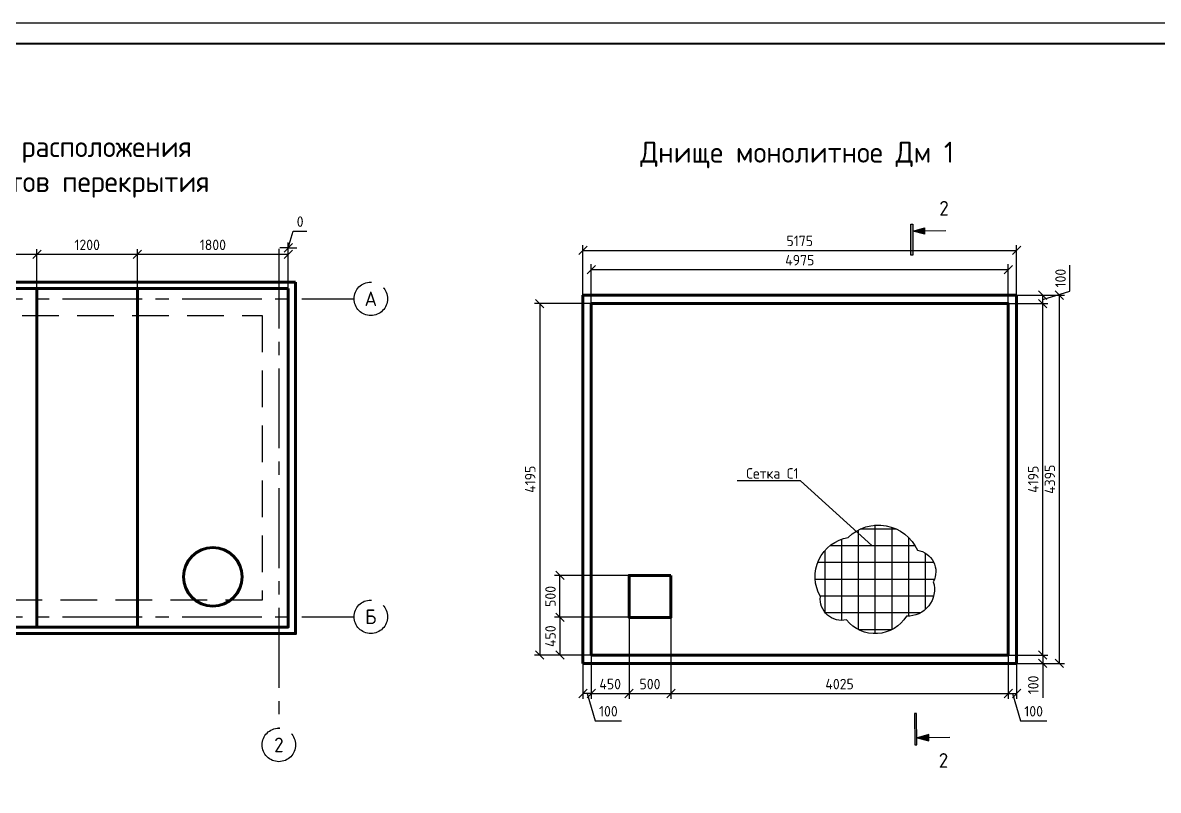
# Model space of a CAD drawing. Header units: metres. Extents: x -18 to 14983, y 1157 to 3877.
# Drawn here: x 11771 to 12042.1, y 3694 to 3877.2 of the extents above; entities that cross this region are included whole.
import ezdxf
from ezdxf import colors
from ezdxf.entities.mleader import LeaderData, LeaderLine
from ezdxf.math import Vec2, Vec3

# ---------------------------------------------------------------- set-up
doc = ezdxf.new("R2010")
doc.units = ezdxf.units.M
doc.linetypes.add('HIDDEN', pattern=[0.375, 0.25, -0.125])
doc.linetypes.add('осевая2', pattern=[28.575, 19.05, -3.175, 3.175, -3.175])
for name, color, linetype, lineweight in [('Осевая', 2, 'осевая2', 30), ('Основной', 1, 'Continuous', 60), ('Размеры на чертеже', 250, 'Continuous', 25), ('Тонкие', 5, 'Continuous', 30)]:
    doc.layers.add(name, color=color, linetype=linetype, lineweight=lineweight)
doc.layers.add('Штриховка', color=7, linetype='Continuous')
doc.styles.add('GOST', font='GOST_Common.ttf')
doc.styles.get("Standard").update_dxf_attribs({"font": 'GOST_Common.ttf'})
doc.dimstyles.new('М 1 к 50', dxfattribs={"dimtxt": 2.5, "dimasz": 2, "dimexe": 1.25, "dimexo": 0, "dimgap": 1, "dimtad": 1, "dimdec": 0, "dimlfac": 50, "dimzin": 0, "dimdsep": 46, "dimtxsty": 'GOST', "dimblk": 'OBLIQUE', "dimcen": 0, "dimclrd": 256, "dimclre": 256, "dimclrt": 256, "dimazin": 2, "dimtfac": 1, "dimtdec": 0, "dimtmove": 0, "dimatfit": 3, "dimldrblk": 'NONE', "dimfxl": 1.25, "dimtolj": 1, "dimtzin": 0, "dimlwd": -1, "dimlwe": -1, "dimarcsym": 2})

# ---------------------------------------------------------------- blocks, each defined once
blk = doc.blocks.new('_Oblique')
at = {"color": 0, "linetype": 'ByBlock', "lineweight": -2}
blk.add_line((-0.5, -0.5), (0.5, 0.5), dxfattribs=at)
blk = doc.blocks.new('*D442')
at = {"transparency": 16777216}
for p, q in [((11738.4, 3813.72), (11738.4, 3823.14)), ((11738.4, 3821.89), (11774.4, 3821.89)), ((11774.4, 3813.72), (11774.4, 3823.14))]:
    blk.add_line(p, q, dxfattribs=at)
at = {"layer": 'Defpoints', "color": 0, "lineweight": 35, "transparency": 16777216}
for p in [(11774.4, 3821.89), (11738.4, 3813.72), (11774.4, 3813.72)]:
    blk.add_point(p, dxfattribs=at)
at = {"transparency": 16777216, "xscale": 2, "yscale": 2, "zscale": 2, "rotation": 180}
blk.add_blockref('_Oblique', (11738.4, 3821.89), dxfattribs=at)
at = {"transparency": 16777216, "xscale": 2, "yscale": 2, "zscale": 2}
blk.add_blockref('_Oblique', (11774.4, 3821.89), dxfattribs=at)
at = {"transparency": 16777216, "insert": (11756.4, 3824.14), "char_height": 2.5, "attachment_point": 5, "style": 'GOST'}
blk.add_mtext('\\A1;1800', dxfattribs=at)
blk = doc.blocks.new('_None')
blk = doc.blocks.new('*D443')
at = {"transparency": 16777216}
for p, q in [((11774.4, 3813.72), (11774.4, 3823.14)), ((11774.4, 3821.89), (11798.4, 3821.89)), ((11798.4, 3813.72), (11798.4, 3823.14))]:
    blk.add_line(p, q, dxfattribs=at)
at = {"layer": 'Defpoints', "color": 0, "lineweight": 35, "transparency": 16777216}
for p in [(11798.4, 3821.89), (11774.4, 3813.72), (11798.4, 3813.72)]:
    blk.add_point(p, dxfattribs=at)
at = {"transparency": 16777216, "xscale": 2, "yscale": 2, "zscale": 2, "rotation": 180}
blk.add_blockref('_Oblique', (11774.4, 3821.89), dxfattribs=at)
at = {"transparency": 16777216, "xscale": 2, "yscale": 2, "zscale": 2}
blk.add_blockref('_Oblique', (11798.4, 3821.89), dxfattribs=at)
at = {"transparency": 16777216, "insert": (11786.4, 3824.14), "char_height": 2.5, "attachment_point": 5, "style": 'GOST'}
blk.add_mtext('\\A1;1200', dxfattribs=at)
blk = doc.blocks.new('*D444')
at = {"transparency": 16777216}
for p, q in [((11798.4, 3813.72), (11798.4, 3823.14)), ((11798.4, 3821.89), (11834.4, 3821.89)), ((11834.4, 3813.72), (11834.4, 3823.14))]:
    blk.add_line(p, q, dxfattribs=at)
at = {"layer": 'Defpoints', "color": 0, "lineweight": 35, "transparency": 16777216}
for p in [(11834.4, 3821.89), (11798.4, 3813.72), (11834.4, 3813.72)]:
    blk.add_point(p, dxfattribs=at)
at = {"transparency": 16777216, "xscale": 2, "yscale": 2, "zscale": 2, "rotation": 180}
blk.add_blockref('_Oblique', (11798.4, 3821.89), dxfattribs=at)
at = {"transparency": 16777216, "xscale": 2, "yscale": 2, "zscale": 2}
blk.add_blockref('_Oblique', (11834.4, 3821.89), dxfattribs=at)
at = {"transparency": 16777216, "insert": (11816.4, 3824.14), "char_height": 2.5, "attachment_point": 5, "style": 'GOST'}
blk.add_mtext('\\A1;1800', dxfattribs=at)
blk = doc.blocks.new('*D445')
at = {"transparency": 16777216}
for p, q in [((11834.4, 3823.44), (11835.6, 3827.44)), ((11835.6, 3827.44), (11838.85, 3827.44)), ((11834.4, 3813.72), (11834.4, 3824.69)), ((11834.4, 3815.27), (11834.4, 3824.69)), ((11834.4, 3823.44), (11832.4, 3823.44)), ((11834.4, 3823.44), (11836.4, 3823.44))]:
    blk.add_line(p, q, dxfattribs=at)
at = {"layer": 'Defpoints', "color": 0, "lineweight": 35, "transparency": 16777216}
for p in [(11834.4, 3823.44), (11834.4, 3815.27), (11834.4, 3813.72)]:
    blk.add_point(p, dxfattribs=at)
at = {"transparency": 16777216, "xscale": 2, "yscale": 2, "zscale": 2}
blk.add_blockref('_Oblique', (11834.4, 3823.44), dxfattribs=at)
at = {"transparency": 16777216, "xscale": 2, "yscale": 2, "zscale": 2, "rotation": 180}
blk.add_blockref('_Oblique', (11834.4, 3823.44), dxfattribs=at)
at = {"transparency": 16777216, "insert": (11837.23, 3829.69), "char_height": 2.5, "attachment_point": 5, "style": 'GOST'}
blk.add_mtext('\\A1;0', dxfattribs=at)
blk = doc.blocks.new('*D494')
at = {"transparency": 16777216}
for p, q in [((11906.73, 3810.14), (11893.15, 3810.14)), ((11894.4, 3810.14), (11894.4, 3726.24)), ((11906.73, 3726.24), (11893.15, 3726.24))]:
    blk.add_line(p, q, dxfattribs=at)
at = {"layer": 'Defpoints', "color": 0, "lineweight": 35, "transparency": 16777216}
for p in [(11906.73, 3810.14), (11894.4, 3726.24), (11906.73, 3726.24)]:
    blk.add_point(p, dxfattribs=at)
at = {"transparency": 16777216, "xscale": 2, "yscale": 2, "zscale": 2}
for p, rotation in [((11894.4, 3810.14), 90), ((11894.4, 3726.24), 270)]:
    blk.add_blockref('_Oblique', p, dxfattribs=dict(at, rotation=rotation))
at = {"transparency": 16777216, "insert": (11892.15, 3768.19), "char_height": 2.5, "attachment_point": 5, "rotation": 90, "style": 'GOST'}
blk.add_mtext('\\A1;4195', dxfattribs=at)
blk = doc.blocks.new('*D495')
at = {"transparency": 16777216}
for p, q in [((11906.73, 3810.14), (11906.73, 3819.51)), ((12006.23, 3810.14), (12006.23, 3819.51)), ((11906.73, 3818.26), (12006.23, 3818.26))]:
    blk.add_line(p, q, dxfattribs=at)
at = {"layer": 'Defpoints', "color": 0, "lineweight": 35, "transparency": 16777216}
for p in [(12006.23, 3818.26), (11906.73, 3810.14), (12006.23, 3810.14)]:
    blk.add_point(p, dxfattribs=at)
at = {"transparency": 16777216, "xscale": 2, "yscale": 2, "zscale": 2, "rotation": 180}
blk.add_blockref('_Oblique', (11906.73, 3818.26), dxfattribs=at)
at = {"transparency": 16777216, "xscale": 2, "yscale": 2, "zscale": 2}
blk.add_blockref('_Oblique', (12006.23, 3818.26), dxfattribs=at)
at = {"transparency": 16777216, "insert": (11956.48, 3820.51), "char_height": 2.5, "attachment_point": 5, "style": 'GOST'}
blk.add_mtext('\\A1;4975', dxfattribs=at)
blk = doc.blocks.new('*D496')
at = {"transparency": 16777216}
for p, q in [((11915.73, 3735.24), (11897.97, 3735.24)), ((11899.22, 3735.24), (11899.22, 3726.24)), ((11915.73, 3726.24), (11897.97, 3726.24))]:
    blk.add_line(p, q, dxfattribs=at)
at = {"layer": 'Defpoints', "color": 0, "lineweight": 35, "transparency": 16777216}
for p in [(11915.73, 3735.24), (11899.22, 3726.24), (11915.73, 3726.24)]:
    blk.add_point(p, dxfattribs=at)
at = {"transparency": 16777216, "xscale": 2, "yscale": 2, "zscale": 2}
for p, rotation in [((11899.22, 3735.24), 90), ((11899.22, 3726.24), 270)]:
    blk.add_blockref('_Oblique', p, dxfattribs=dict(at, rotation=rotation))
at = {"transparency": 16777216, "insert": (11896.97, 3730.74), "char_height": 2.5, "attachment_point": 5, "rotation": 90, "style": 'GOST'}
blk.add_mtext('\\A1;450', dxfattribs=at)
blk = doc.blocks.new('*D497')
at = {"transparency": 16777216}
for p, q in [((11915.73, 3745.24), (11897.97, 3745.24)), ((11899.22, 3735.24), (11899.22, 3745.24)), ((11915.73, 3735.24), (11897.97, 3735.24))]:
    blk.add_line(p, q, dxfattribs=at)
at = {"layer": 'Defpoints', "color": 0, "lineweight": 35, "transparency": 16777216}
for p in [(11899.22, 3745.24), (11915.73, 3745.24), (11915.73, 3735.24)]:
    blk.add_point(p, dxfattribs=at)
at = {"transparency": 16777216, "xscale": 2, "yscale": 2, "zscale": 2}
for p, rotation in [((11899.22, 3745.24), 90), ((11899.22, 3735.24), 270)]:
    blk.add_blockref('_Oblique', p, dxfattribs=dict(at, rotation=rotation))
at = {"transparency": 16777216, "insert": (11896.97, 3740.24), "char_height": 2.5, "attachment_point": 5, "rotation": 90, "style": 'GOST'}
blk.add_mtext('\\A1;500', dxfattribs=at)
blk = doc.blocks.new('*D498')
at = {"transparency": 16777216}
for p, q in [((11915.73, 3735.24), (11915.73, 3715.81)), ((11906.73, 3726.24), (11906.73, 3715.81)), ((11906.73, 3717.06), (11915.73, 3717.06))]:
    blk.add_line(p, q, dxfattribs=at)
at = {"layer": 'Defpoints', "color": 0, "lineweight": 35, "transparency": 16777216}
for p in [(11915.73, 3735.24), (11906.73, 3726.24), (11915.73, 3717.06)]:
    blk.add_point(p, dxfattribs=at)
at = {"transparency": 16777216, "xscale": 2, "yscale": 2, "zscale": 2, "rotation": 180}
blk.add_blockref('_Oblique', (11906.73, 3717.06), dxfattribs=at)
at = {"transparency": 16777216, "xscale": 2, "yscale": 2, "zscale": 2}
blk.add_blockref('_Oblique', (11915.73, 3717.06), dxfattribs=at)
at = {"transparency": 16777216, "insert": (11911.23, 3719.31), "char_height": 2.5, "attachment_point": 5, "style": 'GOST'}
blk.add_mtext('\\A1;450', dxfattribs=at)
blk = doc.blocks.new('*D499')
at = {"transparency": 16777216}
for p, q in [((11915.73, 3735.24), (11915.73, 3715.81)), ((11925.73, 3735.24), (11925.73, 3715.81)), ((11915.73, 3717.06), (11925.73, 3717.06))]:
    blk.add_line(p, q, dxfattribs=at)
at = {"layer": 'Defpoints', "color": 0, "lineweight": 35, "transparency": 16777216}
for p in [(11915.73, 3735.24), (11925.73, 3735.24), (11925.73, 3717.06)]:
    blk.add_point(p, dxfattribs=at)
at = {"transparency": 16777216, "xscale": 2, "yscale": 2, "zscale": 2, "rotation": 180}
blk.add_blockref('_Oblique', (11915.73, 3717.06), dxfattribs=at)
at = {"transparency": 16777216, "xscale": 2, "yscale": 2, "zscale": 2}
blk.add_blockref('_Oblique', (11925.73, 3717.06), dxfattribs=at)
at = {"transparency": 16777216, "insert": (11920.73, 3719.31), "char_height": 2.5, "attachment_point": 5, "style": 'GOST'}
blk.add_mtext('\\A1;500', dxfattribs=at)
blk = doc.blocks.new('*D500')
at = {"transparency": 16777216}
for p, q in [((12006.23, 3726.24), (12015.72, 3726.24)), ((12008.23, 3724.24), (12015.72, 3724.24)), ((12014.47, 3726.24), (12014.47, 3724.24)), ((12014.47, 3724.24), (12014.47, 3715.99))]:
    blk.add_line(p, q, dxfattribs=at)
at = {"layer": 'Defpoints', "color": 0, "lineweight": 35, "transparency": 16777216}
for p in [(12006.23, 3726.24), (12008.23, 3724.24), (12014.47, 3726.24)]:
    blk.add_point(p, dxfattribs=at)
at = {"transparency": 16777216, "xscale": 2, "yscale": 2, "zscale": 2}
for p, rotation in [((12014.47, 3726.24), 90), ((12014.47, 3724.24), 270)]:
    blk.add_blockref('_Oblique', p, dxfattribs=dict(at, rotation=rotation))
at = {"transparency": 16777216, "insert": (12012.22, 3719.11), "char_height": 2.5, "attachment_point": 5, "rotation": 90, "style": 'GOST'}
blk.add_mtext('\\A1;100', dxfattribs=at)
blk = doc.blocks.new('*D501')
at = {"transparency": 16777216}
for p, q in [((12006.23, 3810.14), (12015.72, 3810.14)), ((12014.47, 3726.24), (12014.47, 3810.14)), ((12006.23, 3726.24), (12015.72, 3726.24))]:
    blk.add_line(p, q, dxfattribs=at)
at = {"layer": 'Defpoints', "color": 0, "lineweight": 35, "transparency": 16777216}
for p in [(12006.23, 3810.14), (12014.47, 3810.14), (12006.23, 3726.24)]:
    blk.add_point(p, dxfattribs=at)
at = {"transparency": 16777216, "xscale": 2, "yscale": 2, "zscale": 2}
for p, rotation in [((12014.47, 3810.14), 90), ((12014.47, 3726.24), 270)]:
    blk.add_blockref('_Oblique', p, dxfattribs=dict(at, rotation=rotation))
at = {"transparency": 16777216, "insert": (12012.22, 3768.19), "char_height": 2.5, "attachment_point": 5, "rotation": 90, "style": 'GOST'}
blk.add_mtext('\\A1;4195', dxfattribs=at)
blk = doc.blocks.new('*D502')
at = {"transparency": 16777216}
for p, q in [((12020.97, 3813.09), (12020.97, 3819.34)), ((12006.23, 3812.14), (12015.72, 3812.14)), ((12014.47, 3811.14), (12020.97, 3813.09)), ((12014.47, 3810.14), (12014.47, 3812.14)), ((12006.23, 3810.14), (12015.72, 3810.14))]:
    blk.add_line(p, q, dxfattribs=at)
at = {"layer": 'Defpoints', "color": 0, "lineweight": 35, "transparency": 16777216}
for p in [(12006.23, 3812.14), (12014.47, 3812.14), (12006.23, 3810.14)]:
    blk.add_point(p, dxfattribs=at)
at = {"transparency": 16777216, "xscale": 2, "yscale": 2, "zscale": 2}
for p, rotation in [((12014.47, 3812.14), 90), ((12014.47, 3810.14), 270)]:
    blk.add_blockref('_Oblique', p, dxfattribs=dict(at, rotation=rotation))
at = {"transparency": 16777216, "insert": (12018.72, 3816.21), "char_height": 2.5, "attachment_point": 5, "rotation": 90, "style": 'GOST'}
blk.add_mtext('\\A1;100', dxfattribs=at)
blk = doc.blocks.new('*D503')
at = {"transparency": 16777216}
for p, q in [((11904.73, 3724.24), (11904.73, 3715.81)), ((11906.73, 3726.24), (11906.73, 3715.81)), ((11906.73, 3717.06), (11904.73, 3717.06)), ((11905.73, 3717.06), (11907.68, 3710.56)), ((11907.68, 3710.56), (11913.93, 3710.56))]:
    blk.add_line(p, q, dxfattribs=at)
at = {"layer": 'Defpoints', "color": 0, "lineweight": 35, "transparency": 16777216}
for p in [(11904.73, 3724.24), (11906.73, 3726.24), (11904.73, 3717.06)]:
    blk.add_point(p, dxfattribs=at)
at = {"transparency": 16777216, "xscale": 2, "yscale": 2, "zscale": 2, "rotation": 180}
blk.add_blockref('_Oblique', (11904.73, 3717.06), dxfattribs=at)
at = {"transparency": 16777216, "xscale": 2, "yscale": 2, "zscale": 2}
blk.add_blockref('_Oblique', (11906.73, 3717.06), dxfattribs=at)
at = {"transparency": 16777216, "insert": (11910.8, 3712.81), "char_height": 2.5, "attachment_point": 5, "style": 'GOST'}
blk.add_mtext('\\A1;100', dxfattribs=at)
blk = doc.blocks.new('*D504')
at = {"transparency": 16777216}
for p, q in [((11925.73, 3735.24), (11925.73, 3715.81)), ((12006.23, 3726.24), (12006.23, 3715.81)), ((11925.73, 3717.06), (12006.23, 3717.06))]:
    blk.add_line(p, q, dxfattribs=at)
at = {"layer": 'Defpoints', "color": 0, "lineweight": 35, "transparency": 16777216}
for p in [(11925.73, 3735.24), (12006.23, 3726.24), (12006.23, 3717.06)]:
    blk.add_point(p, dxfattribs=at)
at = {"transparency": 16777216, "xscale": 2, "yscale": 2, "zscale": 2, "rotation": 180}
blk.add_blockref('_Oblique', (11925.73, 3717.06), dxfattribs=at)
at = {"transparency": 16777216, "xscale": 2, "yscale": 2, "zscale": 2}
blk.add_blockref('_Oblique', (12006.23, 3717.06), dxfattribs=at)
at = {"transparency": 16777216, "insert": (11965.98, 3719.31), "char_height": 2.5, "attachment_point": 5, "style": 'GOST'}
blk.add_mtext('\\A1;4025', dxfattribs=at)
blk = doc.blocks.new('*D505')
at = {"transparency": 16777216}
for p, q in [((12006.23, 3726.24), (12006.23, 3715.81)), ((12008.23, 3726.24), (12008.23, 3715.81)), ((12006.23, 3717.06), (12008.23, 3717.06)), ((12007.23, 3717.06), (12009.18, 3710.56)), ((12009.18, 3710.56), (12015.43, 3710.56))]:
    blk.add_line(p, q, dxfattribs=at)
at = {"layer": 'Defpoints', "color": 0, "lineweight": 35, "transparency": 16777216}
for p in [(12006.23, 3726.24), (12008.23, 3726.24), (12008.23, 3717.06)]:
    blk.add_point(p, dxfattribs=at)
at = {"transparency": 16777216, "xscale": 2, "yscale": 2, "zscale": 2, "rotation": 180}
blk.add_blockref('_Oblique', (12006.23, 3717.06), dxfattribs=at)
at = {"transparency": 16777216, "xscale": 2, "yscale": 2, "zscale": 2}
blk.add_blockref('_Oblique', (12008.23, 3717.06), dxfattribs=at)
at = {"transparency": 16777216, "insert": (12012.3, 3712.81), "char_height": 2.5, "attachment_point": 5, "style": 'GOST'}
blk.add_mtext('\\A1;100', dxfattribs=at)
blk = doc.blocks.new('направление')
at = {"layer": 'Размеры на чертеже'}
h = blk.add_hatch(color=256, dxfattribs=at)
h.dxf.hatch_style = 1
h.paths.add_polyline_path([(0, 0), (-3.75, 1.04), (-3.75, -1.03)])
blk.add_line((-10.5, 0), (-2.5, 0), dxfattribs=at)
blk.add_lwpolyline([(0, 0), (-3.75, 1.04), (-3.75, -1.03)], close=True, dxfattribs=at)
blk = doc.blocks.new('*U510')
at = {"layer": 'Штриховка', "true_color": 0x000000}
h = blk.add_hatch(color=18, dxfattribs=at)
h.dxf.hatch_style = 1
h.paths.add_polyline_path([(-4.579, 0.023), (-4.579, 0.002), (-4.247, 0.002), (-4.247, 0.023)])
h = blk.add_hatch(color=18, dxfattribs=at)
h.dxf.hatch_style = 1
h.paths.add_polyline_path([(0.642, 0.023), (0.642, 0.001), (0.974, 0.001), (0.974, 0.023)])
at = {"layer": 'Штриховка', "color": 18, "true_color": 0x000000}
for points in [[(-4.247, 0.002), (-4.247, 0.023), (-4.579, 0.023), (-4.579, 0.002)], [(0.642, 0.001), (0.642, 0.023), (0.974, 0.023), (0.974, 0.001)]]:
    blk.add_lwpolyline(points, close=True, dxfattribs=at)
at = {"layer": 'Размеры на чертеже', "yscale": 0.03333333333333333, "zscale": 0.03333333333333333}
for p, xscale, rotation in [((-4.505, 0), 0.03333333333333333, 89.99999999993935), ((0.9, 0), -0.03333333333333333, 270.0000000000607)]:
    blk.add_blockref('направление', p, dxfattribs=dict(at, xscale=xscale, rotation=rotation))
blk = doc.blocks.new('*D511')
at = {"transparency": 16777216}
for p, q in [((11904.73, 3812.14), (11904.73, 3824.09)), ((11904.73, 3822.84), (12008.23, 3822.84)), ((12008.23, 3812.14), (12008.23, 3824.09))]:
    blk.add_line(p, q, dxfattribs=at)
at = {"layer": 'Defpoints', "color": 0, "lineweight": 35, "transparency": 16777216}
for p in [(12008.23, 3822.84), (11904.73, 3812.14), (12008.23, 3812.14)]:
    blk.add_point(p, dxfattribs=at)
at = {"transparency": 16777216, "xscale": 2, "yscale": 2, "zscale": 2, "rotation": 180}
blk.add_blockref('_Oblique', (11904.73, 3822.84), dxfattribs=at)
at = {"transparency": 16777216, "xscale": 2, "yscale": 2, "zscale": 2}
blk.add_blockref('_Oblique', (12008.23, 3822.84), dxfattribs=at)
at = {"transparency": 16777216, "insert": (11956.48, 3825.09), "char_height": 2.5, "attachment_point": 5, "style": 'GOST'}
blk.add_mtext('\\A1;5175', dxfattribs=at)
blk = doc.blocks.new('*D512')
at = {"transparency": 16777216}
for p, q in [((12015.72, 3812.14), (12019.67, 3812.14)), ((12018.42, 3812.14), (12018.42, 3724.24)), ((12015.72, 3724.24), (12019.67, 3724.24))]:
    blk.add_line(p, q, dxfattribs=at)
at = {"layer": 'Defpoints', "color": 0, "lineweight": 35, "transparency": 16777216}
for p in [(12015.72, 3812.14), (12015.72, 3724.24), (12018.42, 3724.24)]:
    blk.add_point(p, dxfattribs=at)
at = {"transparency": 16777216, "xscale": 2, "yscale": 2, "zscale": 2}
for p, rotation in [((12018.42, 3812.14), 90), ((12018.42, 3724.24), 270)]:
    blk.add_blockref('_Oblique', p, dxfattribs=dict(at, rotation=rotation))
at = {"transparency": 16777216, "insert": (12016.17, 3768.19), "char_height": 2.5, "attachment_point": 5, "rotation": 90, "style": 'GOST'}
blk.add_mtext('\\A1;4395', dxfattribs=at)

msp = doc.modelspace()

# ---------------------------------------------------------------- linework, layer by layer
at = {"color": 7}
for p, q in [((11974.4292, 3757.2899), (11974.4292, 3731.3466)), ((11978.4292, 3756.74), (11978.4292, 3732.2904)), ((11966.4292, 3753.8879), (11966.4292, 3734.5015)), ((11970.4292, 3756.0601), (11970.4292, 3732.3377)), ((11979.5647, 3756.2899), (11970.8904, 3756.2899)), ((11982.4292, 3754.2956), (11982.4292, 3735.5347)), ((11984.0072, 3752.2899), (11963.6235, 3752.2899)), ((11962.4292, 3751.1178), (11962.4292, 3736.4902)), ((11986.4292, 3750.5899), (11986.4292, 3737.0826)), ((11988.4929, 3748.2899), (11960.7587, 3748.2899)), ((11988.5963, 3744.2899), (11960.1687, 3744.2899)), ((11988.416, 3740.2899), (11961.3546, 3740.2899)), ((11985.2799, 3736.2899), (11962.5915, 3736.2899)), ((11978.4281, 3732.2899), (11970.5222, 3732.2899))]:
    msp.add_line(p, q, dxfattribs=at)
msp.add_lwpolyline([(11413.6464, 3877.1778), (12254.6464, 3877.1778), (12254.6464, 3283.1778), (11413.6464, 3283.1778)], close=True)
at = {"const_width": 0.5}
msp.add_lwpolyline([(11433.6464, 3872.1778), (12249.6464, 3872.1778), (12249.6464, 3288.1778), (11433.6464, 3288.1778)], close=True, dxfattribs=at)
at = {"layer": 'Осевая'}
for p, q in [((11832.1548, 3823.2133), (11832.1557, 3708.7865)), ((11723.3258, 3811.2737), (11850.1064, 3811.2734)), ((11723.3258, 3735.3747), (11850.1064, 3735.375))]:
    msp.add_line(p, q, dxfattribs=at)
for centre in [(11854.0938, 3811.2737), (11854.0938, 3735.3747), (11832.1558, 3704.7863)]:
    msp.add_circle(centre, 4.0002, dxfattribs=at)
at = {"layer": 'Основной', "color": 252}
for p, q in [((11904.73, 3812.139), (12006.23, 3812.139)), ((11904.73, 3724.239), (11904.73, 3812.139)), ((12006.23, 3812.139), (12008.23, 3812.139)), ((12008.23, 3812.139), (12008.23, 3726.239)), ((11906.73, 3724.239), (11904.73, 3724.239)), ((12008.23, 3724.239), (11906.73, 3724.239)), ((12008.23, 3726.239), (12008.23, 3724.239))]:
    msp.add_line(p, q, dxfattribs=at)
at = {"layer": 'Основной'}
for points in [[(11836.1548, 3815.2742), (11736.6548, 3815.2742), (11736.6548, 3731.3742), (11836.1548, 3731.3742)], [(11774.4048, 3813.7242), (11738.4048, 3813.7242), (11738.4048, 3732.9242), (11774.4048, 3732.9242)], [(11798.4048, 3813.7242), (11774.4048, 3813.7242), (11774.4048, 3732.9242), (11798.4048, 3732.9242)], [(11834.4048, 3813.7242), (11798.4048, 3813.7242), (11798.4048, 3732.9242), (11834.4048, 3732.9242)], [(11925.73, 3745.239), (11915.73, 3745.239), (11915.73, 3735.239), (11925.73, 3735.239)]]:
    msp.add_lwpolyline(points, close=True, dxfattribs=at)
at = {"layer": 'Основной', "color": 252}
msp.add_lwpolyline([(11906.73, 3810.139), (12006.23, 3810.139), (12006.23, 3726.239), (11906.73, 3726.239)], close=True, dxfattribs=at)
at = {"layer": 'Основной'}
msp.add_circle((11816.4048, 3744.9242), 7, dxfattribs=at)
at = {"layer": 'Размеры на чертеже'}
msp.add_lwpolyline([(11961.4081, 3740.1954, -0.52056705), (11968.0482, 3754.3175, -0.52056705), (11984.5537, 3751.2516, -0.52056705), (11988.3388, 3743.7339, -0.52056705), (11981.9479, 3735.5413, -0.52056705), (11967.6357, 3734.637, -0.52056705)], format="xyb", close=True, dxfattribs=at)
at = {"layer": 'Тонкие', "linetype": 'HIDDEN', "ltscale": 35}
msp.add_lwpolyline([(11744.6548, 3807.2742), (11828.1548, 3807.2742), (11828.1548, 3739.3742), (11744.6548, 3739.3742)], close=True, dxfattribs=at)

# ---------------------------------------------------------------- block references
at = {"layer": 'Размеры на чертеже', "xscale": 22.37934226584122, "yscale": 22.37934226584122, "zscale": 22.37934226584122, "rotation": 90.46485824588316}
msp.add_blockref('*U510', (11983.643, 3807.2959), dxfattribs=at)

# ---------------------------------------------------------------- texts
at = {"color": 7, "char_height": 5, "attachment_point": 5}
for s, width, insert in [('Схема расположения элементов перекрытия ', 87.961762, (11781.2571, 3842.7521)), ('Днище монолитное Дм 1', 112.082905, (11955.8406, 3845.5905))]:
    msp.add_mtext_dynamic_manual_height_columns(s, width=width, gutter_width=12.5, heights=[0], dxfattribs=dict(at, insert=insert))
at = {"layer": 'Основной', "char_height": 3.5, "attachment_point": 5}
for s, insert, rotation in [('А', (11854.0938, 3811.2737), 359.991659), ('Б', (11854.0938, 3735.3747), 0.008341)]:
    msp.add_mtext_dynamic_manual_height_columns(s, width=5.739849, gutter_width=12.5, heights=[0], dxfattribs=dict(at, insert=insert, rotation=rotation))
at = {"layer": 'Основной', "insert": (11832.1558, 3704.7863), "char_height": 3.5, "attachment_point": 5}
msp.add_mtext_dynamic_manual_height_columns('2', width=5.739849, gutter_width=12.5, heights=[0], dxfattribs=at)

# ---------------------------------------------------------------- dimensions: what is measured, and where the dimension line sits
for base, p1, p2, picture, middle in [((11834.4047537124, 3823.439082791), (11834.4047537124, 3813.7241879945), (11834.4047537124, 3815.2741879945), '*D445', (11836.6047537124, 3829.689082791)), ((11774.4048, 3821.8891), (11738.4048, 3813.7242), (11774.4048, 3813.7242), '*D442', (11756.4048, 3824.1391)), ((11798.4048, 3821.8891), (11774.4048, 3813.7242), (11798.4048, 3813.7242), '*D443', (11786.4048, 3824.1391)), ((11834.4048, 3821.8891), (11798.4048, 3813.7242), (11834.4048, 3813.7242), '*D444', (11816.4048, 3824.1391)), ((11925.73, 3717.0644), (11915.73, 3735.239), (11925.73, 3735.239), '*D499', (11920.73, 3719.3144)), ((12006.23, 3717.0644), (11925.73, 3735.239), (12006.23, 3726.239), '*D504', (11965.98, 3719.3144)), ((11904.73, 3717.0644), (11906.73, 3726.239), (11904.73, 3724.239), '*D503', (11908.68, 3712.8144)), ((12008.23, 3717.0644), (12006.23, 3726.239), (12008.23, 3726.239), '*D505', (12010.18, 3712.8144))]:
    dim = msp.add_linear_dim(base=base, p1=p1, p2=p2, dimstyle='М 1 к 50', override={"dimtmove": 1})
    dim.commit()
    dim.dimension.update_dxf_attribs({"geometry": picture, "text_midpoint": middle})
for base, p1, p2, picture, middle in [((12008.23, 3822.841), (11904.73, 3812.139), (12008.23, 3812.139), '*D511', (11956.48, 3825.091)), ((12006.23, 3818.2555), (11906.73, 3810.139), (12006.23, 3810.139), '*D495', (11956.48, 3820.5055)), ((11915.73, 3717.0644), (11906.73, 3726.239), (11915.73, 3735.239), '*D498', (11911.23, 3719.3144))]:
    dim = msp.add_linear_dim(base=base, p1=p1, p2=p2, dimstyle='М 1 к 50')
    dim.commit()
    dim.dimension.update_dxf_attribs({"geometry": picture, "text_midpoint": middle})
for base, p1, p2, picture, middle in [((12014.4702, 3812.139), (12006.23, 3810.139), (12006.23, 3812.139), '*D502', (12018.7202, 3814.089)), ((12014.4702, 3810.139), (12006.23, 3726.239), (12006.23, 3810.139), '*D501', (12012.2202, 3768.189)), ((11899.2206, 3745.239), (11915.73, 3735.239), (11915.73, 3745.239), '*D497', (11896.9706, 3740.239))]:
    dim = msp.add_linear_dim(base=base, p1=p1, p2=p2, angle=90, dimstyle='М 1 к 50', override={"dimtmove": 1})
    dim.commit()
    dim.dimension.update_dxf_attribs({"geometry": picture, "text_midpoint": middle})
for base, p1, p2, picture, middle in [((11894.3992, 3726.239), (11906.73, 3810.139), (11906.73, 3726.239), '*D494', (11892.1492, 3768.189)), ((12018.423, 3724.239), (12015.7202, 3812.139), (12015.7202, 3724.239), '*D512', (12016.173, 3768.189)), ((11899.2206, 3726.239), (11915.73, 3735.239), (11915.73, 3726.239), '*D496', (11896.9706, 3730.739))]:
    dim = msp.add_linear_dim(base=base, p1=p1, p2=p2, angle=90, dimstyle='М 1 к 50')
    dim.commit()
    dim.dimension.update_dxf_attribs({"geometry": picture, "text_midpoint": middle})
dim = msp.add_linear_dim(base=(12014.4702, 3726.239), p1=(12008.23, 3724.239), p2=(12006.23, 3726.239), angle=90, dimstyle='М 1 к 50')
dim.commit()
dim.dimension.update_dxf_attribs({"geometry": '*D500', "text_midpoint": (12014.4702, 3719.114), "dimtype": 160})

# ---------------------------------------------------------------- leaders
at = {"layer": 'Размеры на чертеже'}
ml = msp.add_multileader_mtext('Standard', dxfattribs=at)
ml.set_content('Сетка С1', color=256, style='GOST')
ml.set_leader_properties()
ml.build(insert=Vec2(0, 0))
ml.multileader.update_dxf_attribs({"text_left_attachment_type": 6, "text_right_attachment_type": 6, "dogleg_length": 0.36, "arrow_head_size": 0.18})
ctx = ml.context
ctx.base_point, ctx.char_height, ctx.arrow_head_size, ctx.landing_gap_size, ctx.plane_origin = Vec3(11943.2276, 3767.8481), 2.5, 0.18, 0.09, Vec3(11901.3436, 3820.0096)
ctx.left_attachment, ctx.right_attachment, ctx.text_align_type = 6, 6, 2
notes = []
notes.append((ctx, [(1, (1, 1, 0), (11956.6237, 3767.8481), (-1, 0), 0.36, [(0, [(11973.8154, 3752.2899)], 0, [])])]))
ctx.mtext.insert, ctx.mtext.alignment, ctx.mtext.flow_direction = Vec3(11956.1737, 3770.8481), 3, 5
for ctx, leaders in notes:
    for number, flags, end, landing, length, lines in leaders:
        leader = LeaderData()
        leader.index, (leader.has_last_leader_line, leader.has_dogleg_vector, leader.attachment_direction) = number, flags
        leader.last_leader_point, leader.dogleg_vector, leader.dogleg_length = Vec3(end), Vec3(landing), length
        for number, points, colour, breaks in lines:
            line = LeaderLine()
            line.index, line.vertices, line.color, line.breaks = number, Vec3.list(points), colors.encode_raw_color(colour), breaks
            leader.lines.append(line)
        ctx.leaders.append(leader)

# ---------------------------------------------------------------- next in the draw order: texts
at = {"layer": 'Основной', "char_height": 3.5, "attachment_point": 1, "style": 'GOST', "bg_fill": 3, "box_fill_scale": 1.5, "bg_fill_color": 256, "bg_fill_transparency": 0}
for insert in [(11989.7791, 3834.6278), (11989.6461, 3702.8278)]:
    msp.add_mtext_dynamic_manual_height_columns('{\\C256;\\c0;2}', width=2.554097, gutter_width=1, heights=[0], dxfattribs=dict(at, insert=insert))

doc.saveas('drawing.dxf')
